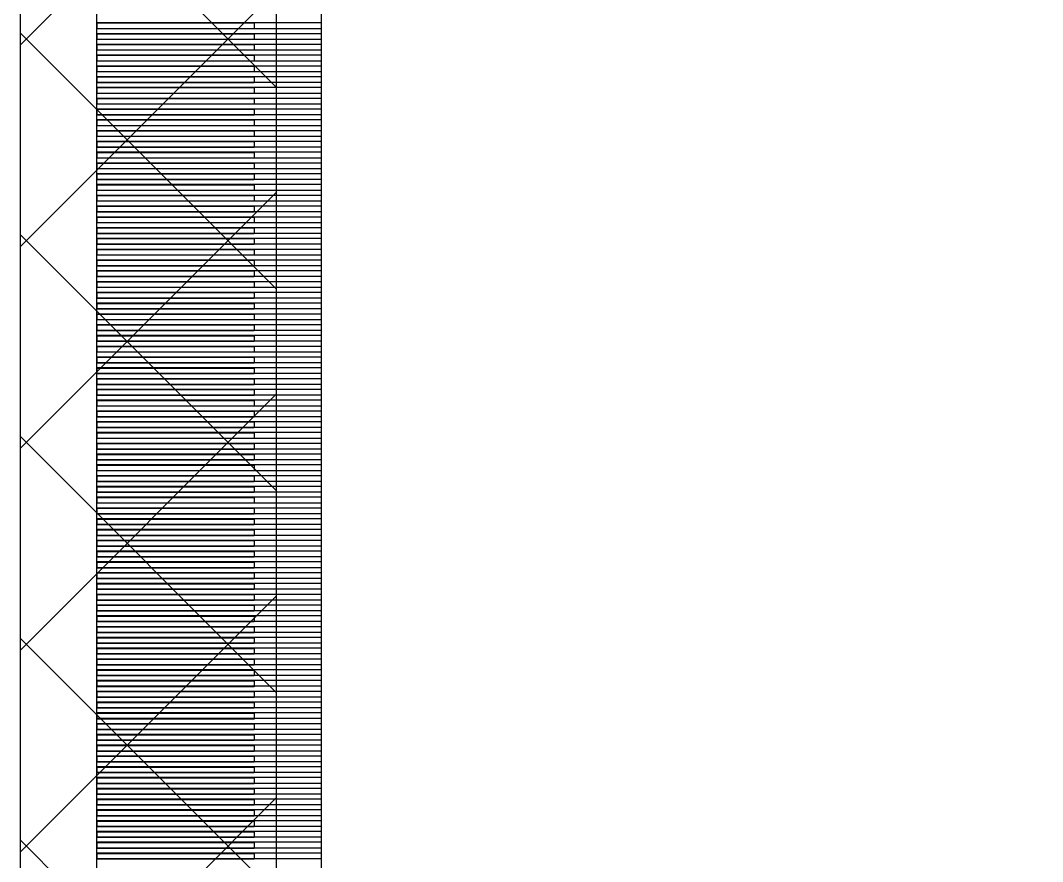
# Model space of a CAD drawing. Extents: x 13661 to 14061, y -1399 to -1089.
# Drawn here: x 13777.126 to 13779.401, y -1232.393 to -1230.522 of the extents above; entities that cross this region are included whole.
import ezdxf

# ---------------------------------------------------------------- set-up
doc = ezdxf.new("R2010")
doc.units = 0
doc.header["$LTSCALE"] = 16.335
doc.header["$MEASUREMENT"] = 0
doc.linetypes.add('HIDDEN', pattern=[0.2, 0.1, -0.1])
doc.layers.get('0').update_dxf_attribs({"linetype": 'CONTINUOUS'})
doc.layers.add('ENCAP', color=7, linetype='CONTINUOUS')
doc.layers.add('label', color=1, linetype='CONTINUOUS')

msp = doc.modelspace()

# ---------------------------------------------------------------- hatches: boundary and pattern name
at = {"linetype": 'HIDDEN'}
h = msp.add_hatch(dxfattribs=at)
h.set_pattern_fill('ANSI37', scale=0.1, angle=90)
h.set_pattern_definition([(135, (9123.3459, -3496.506), (-0.224506403, -0.224506403), []), (225, (9123.3459, -3496.506), (0.224506403, -0.224506403), [])])
h.paths.add_polyline_path([(13777.12626, -1248.76883), (13777.12626, -1223.13528), (13777.69626, -1223.13528), (13777.69626, -1248.76883)])

# ---------------------------------------------------------------- linework, layer by layer
for p, q in [((13777.69626, -1248.76883), (13777.69626, -1210.09043)), ((13777.79626, -1234.16871), (13777.79626, -1224.69055))]:
    msp.add_line(p, q)
at = {"color": 2}
for p, q in [((13777.29626, -1230.54013), (13777.29626, -1230.52713)), ((13777.29626, -1230.52713), (13777.64626, -1230.52713)), ((13777.29626, -1230.54013), (13777.29626, -1230.52713)), ((13777.29626, -1230.52713), (13777.64626, -1230.52713)), ((13777.64626, -1230.52713), (13777.64626, -1230.54013)), ((13777.64626, -1230.52713), (13777.64626, -1230.54013)), ((13777.64626, -1230.54013), (13777.29626, -1230.54013)), ((13777.64626, -1230.54013), (13777.29626, -1230.54013)), ((13777.29626, -1230.56413), (13777.29626, -1230.55113)), ((13777.29626, -1230.55113), (13777.64626, -1230.55113)), ((13777.29626, -1230.56413), (13777.29626, -1230.55113)), ((13777.29626, -1230.55113), (13777.64626, -1230.55113)), ((13777.64626, -1230.55113), (13777.64626, -1230.56413)), ((13777.64626, -1230.55113), (13777.64626, -1230.56413)), ((13777.64626, -1230.56413), (13777.29626, -1230.56413)), ((13777.64626, -1230.56413), (13777.29626, -1230.56413)), ((13777.29626, -1230.58813), (13777.29626, -1230.57513)), ((13777.29626, -1230.57513), (13777.64626, -1230.57513)), ((13777.29626, -1230.58813), (13777.29626, -1230.57513)), ((13777.29626, -1230.57513), (13777.64626, -1230.57513)), ((13777.64626, -1230.57513), (13777.64626, -1230.58813)), ((13777.64626, -1230.57513), (13777.64626, -1230.58813)), ((13777.64626, -1230.58813), (13777.29626, -1230.58813)), ((13777.64626, -1230.58813), (13777.29626, -1230.58813)), ((13777.29626, -1230.61213), (13777.29626, -1230.59913)), ((13777.29626, -1230.59913), (13777.64626, -1230.59913)), ((13777.29626, -1230.61213), (13777.29626, -1230.59913)), ((13777.29626, -1230.59913), (13777.64626, -1230.59913)), ((13777.64626, -1230.59913), (13777.64626, -1230.61213)), ((13777.64626, -1230.59913), (13777.64626, -1230.61213)), ((13777.64626, -1230.61213), (13777.29626, -1230.61213)), ((13777.64626, -1230.61213), (13777.29626, -1230.61213)), ((13777.29626, -1230.63613), (13777.29626, -1230.62313)), ((13777.29626, -1230.62313), (13777.64626, -1230.62313)), ((13777.29626, -1230.63613), (13777.29626, -1230.62313)), ((13777.29626, -1230.62313), (13777.64626, -1230.62313)), ((13777.64626, -1230.63613), (13777.29626, -1230.63613)), ((13777.64626, -1230.63613), (13777.29626, -1230.63613)), ((13777.64626, -1230.62313), (13777.64626, -1230.63613)), ((13777.64626, -1230.62313), (13777.64626, -1230.63613)), ((13777.29626, -1230.66013), (13777.29626, -1230.64713)), ((13777.29626, -1230.64713), (13777.64626, -1230.64713)), ((13777.29626, -1230.66013), (13777.29626, -1230.64713)), ((13777.29626, -1230.64713), (13777.64626, -1230.64713)), ((13777.64626, -1230.66013), (13777.29626, -1230.66013)), ((13777.64626, -1230.66013), (13777.29626, -1230.66013)), ((13777.64626, -1230.64713), (13777.64626, -1230.66013)), ((13777.64626, -1230.64713), (13777.64626, -1230.66013)), ((13777.29626, -1230.68413), (13777.29626, -1230.67113)), ((13777.29626, -1230.67113), (13777.64626, -1230.67113)), ((13777.29626, -1230.68413), (13777.29626, -1230.67113)), ((13777.29626, -1230.67113), (13777.64626, -1230.67113)), ((13777.64626, -1230.68413), (13777.29626, -1230.68413)), ((13777.64626, -1230.68413), (13777.29626, -1230.68413)), ((13777.64626, -1230.67113), (13777.64626, -1230.68413)), ((13777.64626, -1230.67113), (13777.64626, -1230.68413)), ((13777.29626, -1230.70813), (13777.29626, -1230.69513)), ((13777.29626, -1230.69513), (13777.64626, -1230.69513)), ((13777.29626, -1230.70813), (13777.29626, -1230.69513)), ((13777.29626, -1230.69513), (13777.64626, -1230.69513)), ((13777.64626, -1230.70813), (13777.29626, -1230.70813)), ((13777.64626, -1230.70813), (13777.29626, -1230.70813)), ((13777.64626, -1230.69513), (13777.64626, -1230.70813)), ((13777.64626, -1230.69513), (13777.64626, -1230.70813)), ((13777.29626, -1230.73213), (13777.29626, -1230.71913)), ((13777.29626, -1230.71913), (13777.64626, -1230.71913)), ((13777.29626, -1230.73213), (13777.29626, -1230.71913)), ((13777.29626, -1230.71913), (13777.64626, -1230.71913)), ((13777.64626, -1230.73213), (13777.29626, -1230.73213)), ((13777.64626, -1230.73213), (13777.29626, -1230.73213)), ((13777.64626, -1230.71913), (13777.64626, -1230.73213)), ((13777.64626, -1230.71913), (13777.64626, -1230.73213)), ((13777.29626, -1230.75613), (13777.29626, -1230.74313)), ((13777.29626, -1230.74313), (13777.64626, -1230.74313)), ((13777.29626, -1230.75613), (13777.29626, -1230.74313)), ((13777.29626, -1230.74313), (13777.64626, -1230.74313)), ((13777.64626, -1230.75613), (13777.29626, -1230.75613)), ((13777.64626, -1230.75613), (13777.29626, -1230.75613)), ((13777.64626, -1230.74313), (13777.64626, -1230.75613)), ((13777.64626, -1230.74313), (13777.64626, -1230.75613)), ((13777.29626, -1230.78013), (13777.29626, -1230.76713)), ((13777.29626, -1230.76713), (13777.64626, -1230.76713)), ((13777.29626, -1230.78013), (13777.29626, -1230.76713)), ((13777.29626, -1230.76713), (13777.64626, -1230.76713)), ((13777.64626, -1230.78013), (13777.29626, -1230.78013)), ((13777.64626, -1230.78013), (13777.29626, -1230.78013)), ((13777.64626, -1230.76713), (13777.64626, -1230.78013)), ((13777.64626, -1230.76713), (13777.64626, -1230.78013)), ((13777.29626, -1230.80413), (13777.29626, -1230.79113)), ((13777.29626, -1230.79113), (13777.64626, -1230.79113)), ((13777.29626, -1230.80413), (13777.29626, -1230.79113)), ((13777.29626, -1230.79113), (13777.64626, -1230.79113)), ((13777.64626, -1230.79113), (13777.64626, -1230.80413)), ((13777.64626, -1230.79113), (13777.64626, -1230.80413)), ((13777.64626, -1230.80413), (13777.29626, -1230.80413)), ((13777.64626, -1230.80413), (13777.29626, -1230.80413)), ((13777.29626, -1230.82813), (13777.29626, -1230.81513)), ((13777.29626, -1230.81513), (13777.64626, -1230.81513)), ((13777.29626, -1230.82813), (13777.29626, -1230.81513)), ((13777.29626, -1230.81513), (13777.64626, -1230.81513)), ((13777.64626, -1230.81513), (13777.64626, -1230.82813)), ((13777.64626, -1230.81513), (13777.64626, -1230.82813)), ((13777.64626, -1230.82813), (13777.29626, -1230.82813)), ((13777.64626, -1230.82813), (13777.29626, -1230.82813)), ((13777.29626, -1230.85213), (13777.29626, -1230.83913)), ((13777.29626, -1230.83913), (13777.64626, -1230.83913)), ((13777.29626, -1230.85213), (13777.29626, -1230.83913)), ((13777.29626, -1230.83913), (13777.64626, -1230.83913)), ((13777.64626, -1230.83913), (13777.64626, -1230.85213)), ((13777.64626, -1230.83913), (13777.64626, -1230.85213)), ((13777.64626, -1230.85213), (13777.29626, -1230.85213)), ((13777.64626, -1230.85213), (13777.29626, -1230.85213)), ((13777.29626, -1230.87613), (13777.29626, -1230.86313)), ((13777.29626, -1230.86313), (13777.64626, -1230.86313)), ((13777.29626, -1230.87613), (13777.29626, -1230.86313)), ((13777.29626, -1230.86313), (13777.64626, -1230.86313)), ((13777.64626, -1230.86313), (13777.64626, -1230.87613)), ((13777.64626, -1230.86313), (13777.64626, -1230.87613)), ((13777.64626, -1230.87613), (13777.29626, -1230.87613)), ((13777.64626, -1230.87613), (13777.29626, -1230.87613)), ((13777.29626, -1230.90013), (13777.29626, -1230.88713)), ((13777.29626, -1230.88713), (13777.64626, -1230.88713)), ((13777.29626, -1230.90013), (13777.29626, -1230.88713)), ((13777.29626, -1230.88713), (13777.64626, -1230.88713)), ((13777.64626, -1230.88713), (13777.64626, -1230.90013)), ((13777.64626, -1230.88713), (13777.64626, -1230.90013)), ((13777.64626, -1230.90013), (13777.29626, -1230.90013)), ((13777.64626, -1230.90013), (13777.29626, -1230.90013)), ((13777.29626, -1230.92413), (13777.29626, -1230.91113)), ((13777.29626, -1230.91113), (13777.64626, -1230.91113)), ((13777.29626, -1230.92413), (13777.29626, -1230.91113)), ((13777.29626, -1230.91113), (13777.64626, -1230.91113)), ((13777.64626, -1230.91113), (13777.64626, -1230.92413)), ((13777.64626, -1230.91113), (13777.64626, -1230.92413)), ((13777.64626, -1230.92413), (13777.29626, -1230.92413)), ((13777.64626, -1230.92413), (13777.29626, -1230.92413)), ((13777.29626, -1230.94813), (13777.29626, -1230.93513)), ((13777.29626, -1230.93513), (13777.64626, -1230.93513)), ((13777.29626, -1230.94813), (13777.29626, -1230.93513)), ((13777.29626, -1230.93513), (13777.64626, -1230.93513)), ((13777.64626, -1230.93513), (13777.64626, -1230.94813)), ((13777.64626, -1230.93513), (13777.64626, -1230.94813)), ((13777.64626, -1230.94813), (13777.29626, -1230.94813)), ((13777.64626, -1230.94813), (13777.29626, -1230.94813)), ((13777.29626, -1230.97213), (13777.29626, -1230.95913)), ((13777.29626, -1230.95913), (13777.64626, -1230.95913)), ((13777.29626, -1230.97213), (13777.29626, -1230.95913)), ((13777.29626, -1230.95913), (13777.64626, -1230.95913)), ((13777.64626, -1230.95913), (13777.64626, -1230.97213)), ((13777.64626, -1230.95913), (13777.64626, -1230.97213)), ((13777.64626, -1230.97213), (13777.29626, -1230.97213)), ((13777.64626, -1230.97213), (13777.29626, -1230.97213)), ((13777.29626, -1230.99613), (13777.29626, -1230.98313)), ((13777.29626, -1230.98313), (13777.64626, -1230.98313)), ((13777.29626, -1230.99613), (13777.29626, -1230.98313)), ((13777.29626, -1230.98313), (13777.64626, -1230.98313)), ((13777.64626, -1230.98313), (13777.64626, -1230.99613)), ((13777.64626, -1230.98313), (13777.64626, -1230.99613)), ((13777.64626, -1230.99613), (13777.29626, -1230.99613)), ((13777.64626, -1230.99613), (13777.29626, -1230.99613)), ((13777.29626, -1231.02013), (13777.29626, -1231.00713)), ((13777.29626, -1231.00713), (13777.64626, -1231.00713)), ((13777.29626, -1231.02013), (13777.29626, -1231.00713)), ((13777.29626, -1231.00713), (13777.64626, -1231.00713)), ((13777.64626, -1231.00713), (13777.64626, -1231.02013)), ((13777.64626, -1231.00713), (13777.64626, -1231.02013)), ((13777.64626, -1231.02013), (13777.29626, -1231.02013)), ((13777.64626, -1231.02013), (13777.29626, -1231.02013)), ((13777.29626, -1231.04413), (13777.29626, -1231.03113)), ((13777.29626, -1231.03113), (13777.64626, -1231.03113)), ((13777.29626, -1231.04413), (13777.29626, -1231.03113)), ((13777.29626, -1231.03113), (13777.64626, -1231.03113)), ((13777.64626, -1231.03113), (13777.64626, -1231.04413)), ((13777.64626, -1231.03113), (13777.64626, -1231.04413)), ((13777.64626, -1231.04413), (13777.29626, -1231.04413)), ((13777.64626, -1231.04413), (13777.29626, -1231.04413)), ((13777.29626, -1231.06813), (13777.29626, -1231.05513)), ((13777.29626, -1231.05513), (13777.64626, -1231.05513)), ((13777.29626, -1231.06813), (13777.29626, -1231.05513)), ((13777.29626, -1231.05513), (13777.64626, -1231.05513)), ((13777.64626, -1231.06813), (13777.29626, -1231.06813)), ((13777.64626, -1231.06813), (13777.29626, -1231.06813)), ((13777.64626, -1231.05513), (13777.64626, -1231.06813)), ((13777.64626, -1231.05513), (13777.64626, -1231.06813)), ((13777.29626, -1231.09213), (13777.29626, -1231.07913)), ((13777.29626, -1231.07913), (13777.64626, -1231.07913)), ((13777.29626, -1231.09213), (13777.29626, -1231.07913)), ((13777.29626, -1231.07913), (13777.64626, -1231.07913)), ((13777.64626, -1231.09213), (13777.29626, -1231.09213)), ((13777.64626, -1231.09213), (13777.29626, -1231.09213)), ((13777.64626, -1231.07913), (13777.64626, -1231.09213)), ((13777.64626, -1231.07913), (13777.64626, -1231.09213)), ((13777.29626, -1231.11613), (13777.29626, -1231.10313)), ((13777.29626, -1231.10313), (13777.64626, -1231.10313)), ((13777.29626, -1231.11613), (13777.29626, -1231.10313)), ((13777.29626, -1231.10313), (13777.64626, -1231.10313)), ((13777.64626, -1231.11613), (13777.29626, -1231.11613)), ((13777.64626, -1231.11613), (13777.29626, -1231.11613)), ((13777.64626, -1231.10313), (13777.64626, -1231.11613)), ((13777.64626, -1231.10313), (13777.64626, -1231.11613)), ((13777.29626, -1231.14013), (13777.29626, -1231.12713)), ((13777.29626, -1231.12713), (13777.64626, -1231.12713)), ((13777.29626, -1231.14013), (13777.29626, -1231.12713)), ((13777.29626, -1231.12713), (13777.64626, -1231.12713)), ((13777.64626, -1231.14013), (13777.29626, -1231.14013)), ((13777.64626, -1231.14013), (13777.29626, -1231.14013)), ((13777.64626, -1231.12713), (13777.64626, -1231.14013)), ((13777.64626, -1231.12713), (13777.64626, -1231.14013)), ((13777.29626, -1231.16413), (13777.29626, -1231.15113)), ((13777.29626, -1231.15113), (13777.64626, -1231.15113)), ((13777.29626, -1231.16413), (13777.29626, -1231.15113)), ((13777.29626, -1231.15113), (13777.64626, -1231.15113)), ((13777.64626, -1231.16413), (13777.29626, -1231.16413)), ((13777.64626, -1231.16413), (13777.29626, -1231.16413)), ((13777.64626, -1231.15113), (13777.64626, -1231.16413)), ((13777.64626, -1231.15113), (13777.64626, -1231.16413)), ((13777.29626, -1231.18813), (13777.29626, -1231.17513)), ((13777.29626, -1231.17513), (13777.64626, -1231.17513)), ((13777.29626, -1231.18813), (13777.29626, -1231.17513)), ((13777.29626, -1231.17513), (13777.64626, -1231.17513)), ((13777.64626, -1231.18813), (13777.29626, -1231.18813)), ((13777.64626, -1231.18813), (13777.29626, -1231.18813)), ((13777.64626, -1231.17513), (13777.64626, -1231.18813)), ((13777.64626, -1231.17513), (13777.64626, -1231.18813)), ((13777.29626, -1231.21213), (13777.29626, -1231.19913)), ((13777.29626, -1231.19913), (13777.64626, -1231.19913)), ((13777.29626, -1231.21213), (13777.29626, -1231.19913)), ((13777.29626, -1231.19913), (13777.64626, -1231.19913)), ((13777.64626, -1231.21213), (13777.29626, -1231.21213)), ((13777.64626, -1231.21213), (13777.29626, -1231.21213)), ((13777.64626, -1231.19913), (13777.64626, -1231.21213)), ((13777.64626, -1231.19913), (13777.64626, -1231.21213)), ((13777.29626, -1231.23613), (13777.29626, -1231.22313)), ((13777.29626, -1231.22313), (13777.64626, -1231.22313)), ((13777.29626, -1231.23613), (13777.29626, -1231.22313)), ((13777.29626, -1231.22313), (13777.64626, -1231.22313)), ((13777.64626, -1231.23613), (13777.29626, -1231.23613)), ((13777.64626, -1231.23613), (13777.29626, -1231.23613)), ((13777.64626, -1231.22313), (13777.64626, -1231.23613)), ((13777.64626, -1231.22313), (13777.64626, -1231.23613)), ((13777.29626, -1231.26013), (13777.29626, -1231.24713)), ((13777.29626, -1231.24713), (13777.64626, -1231.24713)), ((13777.29626, -1231.26013), (13777.29626, -1231.24713)), ((13777.29626, -1231.24713), (13777.64626, -1231.24713)), ((13777.64626, -1231.24713), (13777.64626, -1231.26013)), ((13777.64626, -1231.24713), (13777.64626, -1231.26013)), ((13777.64626, -1231.26013), (13777.29626, -1231.26013)), ((13777.64626, -1231.26013), (13777.29626, -1231.26013)), ((13777.29626, -1231.28413), (13777.29626, -1231.27113)), ((13777.29626, -1231.27113), (13777.64626, -1231.27113)), ((13777.29626, -1231.28413), (13777.29626, -1231.27113)), ((13777.29626, -1231.27113), (13777.64626, -1231.27113)), ((13777.64626, -1231.27113), (13777.64626, -1231.28413)), ((13777.64626, -1231.27113), (13777.64626, -1231.28413)), ((13777.64626, -1231.28413), (13777.29626, -1231.28413)), ((13777.64626, -1231.28413), (13777.29626, -1231.28413)), ((13777.29626, -1231.30813), (13777.29626, -1231.29513)), ((13777.29626, -1231.29513), (13777.64626, -1231.29513)), ((13777.29626, -1231.30813), (13777.29626, -1231.29513)), ((13777.29626, -1231.29513), (13777.64626, -1231.29513)), ((13777.64626, -1231.29513), (13777.64626, -1231.30813)), ((13777.64626, -1231.29513), (13777.64626, -1231.30813)), ((13777.64626, -1231.30813), (13777.29626, -1231.30813)), ((13777.64626, -1231.30813), (13777.29626, -1231.30813)), ((13777.29626, -1231.33213), (13777.29626, -1231.31913)), ((13777.29626, -1231.31913), (13777.64626, -1231.31913)), ((13777.29626, -1231.33213), (13777.29626, -1231.31913)), ((13777.29626, -1231.31913), (13777.64626, -1231.31913)), ((13777.64626, -1231.31913), (13777.64626, -1231.33213)), ((13777.64626, -1231.31913), (13777.64626, -1231.33213)), ((13777.64626, -1231.33213), (13777.29626, -1231.33213)), ((13777.64626, -1231.33213), (13777.29626, -1231.33213)), ((13777.29626, -1231.35613), (13777.29626, -1231.34313)), ((13777.29626, -1231.34313), (13777.64626, -1231.34313)), ((13777.29626, -1231.35613), (13777.29626, -1231.34313)), ((13777.29626, -1231.34313), (13777.64626, -1231.34313)), ((13777.64626, -1231.34313), (13777.64626, -1231.35613)), ((13777.64626, -1231.34313), (13777.64626, -1231.35613)), ((13777.64626, -1231.35613), (13777.29626, -1231.35613)), ((13777.64626, -1231.35613), (13777.29626, -1231.35613)), ((13777.29626, -1231.38013), (13777.29626, -1231.36713)), ((13777.29626, -1231.36713), (13777.64626, -1231.36713)), ((13777.29626, -1231.38013), (13777.29626, -1231.36713)), ((13777.29626, -1231.36713), (13777.64626, -1231.36713)), ((13777.64626, -1231.36713), (13777.64626, -1231.38013)), ((13777.64626, -1231.36713), (13777.64626, -1231.38013)), ((13777.64626, -1231.38013), (13777.29626, -1231.38013)), ((13777.64626, -1231.38013), (13777.29626, -1231.38013)), ((13777.29626, -1231.40413), (13777.29626, -1231.39113)), ((13777.29626, -1231.39113), (13777.64626, -1231.39113)), ((13777.29626, -1231.40413), (13777.29626, -1231.39113)), ((13777.29626, -1231.39113), (13777.64626, -1231.39113)), ((13777.64626, -1231.39113), (13777.64626, -1231.40413)), ((13777.64626, -1231.39113), (13777.64626, -1231.40413)), ((13777.64626, -1231.40413), (13777.29626, -1231.40413)), ((13777.64626, -1231.40413), (13777.29626, -1231.40413)), ((13777.29626, -1231.42813), (13777.29626, -1231.41513)), ((13777.29626, -1231.41513), (13777.64626, -1231.41513)), ((13777.29626, -1231.42813), (13777.29626, -1231.41513)), ((13777.29626, -1231.41513), (13777.64626, -1231.41513)), ((13777.64626, -1231.41513), (13777.64626, -1231.42813)), ((13777.64626, -1231.41513), (13777.64626, -1231.42813)), ((13777.64626, -1231.42813), (13777.29626, -1231.42813)), ((13777.64626, -1231.42813), (13777.29626, -1231.42813)), ((13777.29626, -1231.45213), (13777.29626, -1231.43913)), ((13777.29626, -1231.43913), (13777.64626, -1231.43913)), ((13777.29626, -1231.45213), (13777.29626, -1231.43913)), ((13777.29626, -1231.43913), (13777.64626, -1231.43913)), ((13777.64626, -1231.43913), (13777.64626, -1231.45213)), ((13777.64626, -1231.43913), (13777.64626, -1231.45213)), ((13777.64626, -1231.45213), (13777.29626, -1231.45213)), ((13777.64626, -1231.45213), (13777.29626, -1231.45213)), ((13777.29626, -1231.47613), (13777.29626, -1231.46313)), ((13777.29626, -1231.46313), (13777.64626, -1231.46313)), ((13777.29626, -1231.47613), (13777.29626, -1231.46313)), ((13777.29626, -1231.46313), (13777.64626, -1231.46313)), ((13777.64626, -1231.46313), (13777.64626, -1231.47613)), ((13777.64626, -1231.46313), (13777.64626, -1231.47613)), ((13777.64626, -1231.47613), (13777.29626, -1231.47613)), ((13777.64626, -1231.47613), (13777.29626, -1231.47613)), ((13777.29626, -1231.50013), (13777.29626, -1231.48713)), ((13777.29626, -1231.48713), (13777.64626, -1231.48713)), ((13777.29626, -1231.50013), (13777.29626, -1231.48713)), ((13777.29626, -1231.48713), (13777.64626, -1231.48713)), ((13777.64626, -1231.50013), (13777.29626, -1231.50013)), ((13777.64626, -1231.50013), (13777.29626, -1231.50013)), ((13777.64626, -1231.48713), (13777.64626, -1231.50013)), ((13777.64626, -1231.48713), (13777.64626, -1231.50013)), ((13777.29626, -1231.52413), (13777.29626, -1231.51113)), ((13777.29626, -1231.51113), (13777.64626, -1231.51113)), ((13777.29626, -1231.52413), (13777.29626, -1231.51113)), ((13777.29626, -1231.51113), (13777.64626, -1231.51113)), ((13777.64626, -1231.52413), (13777.29626, -1231.52413)), ((13777.64626, -1231.52413), (13777.29626, -1231.52413)), ((13777.64626, -1231.51113), (13777.64626, -1231.52413)), ((13777.64626, -1231.51113), (13777.64626, -1231.52413)), ((13777.29626, -1231.54813), (13777.29626, -1231.53513)), ((13777.29626, -1231.53513), (13777.64626, -1231.53513)), ((13777.29626, -1231.54813), (13777.29626, -1231.53513)), ((13777.29626, -1231.53513), (13777.64626, -1231.53513)), ((13777.64626, -1231.54813), (13777.29626, -1231.54813)), ((13777.64626, -1231.54813), (13777.29626, -1231.54813)), ((13777.64626, -1231.53513), (13777.64626, -1231.54813)), ((13777.64626, -1231.53513), (13777.64626, -1231.54813)), ((13777.29626, -1231.57213), (13777.29626, -1231.55913)), ((13777.29626, -1231.55913), (13777.64626, -1231.55913)), ((13777.29626, -1231.57213), (13777.29626, -1231.55913)), ((13777.29626, -1231.55913), (13777.64626, -1231.55913)), ((13777.64626, -1231.57213), (13777.29626, -1231.57213)), ((13777.64626, -1231.57213), (13777.29626, -1231.57213)), ((13777.64626, -1231.55913), (13777.64626, -1231.57213)), ((13777.64626, -1231.55913), (13777.64626, -1231.57213)), ((13777.29626, -1231.59613), (13777.29626, -1231.58313)), ((13777.29626, -1231.58313), (13777.64626, -1231.58313)), ((13777.29626, -1231.59613), (13777.29626, -1231.58313)), ((13777.29626, -1231.58313), (13777.64626, -1231.58313)), ((13777.64626, -1231.59613), (13777.29626, -1231.59613)), ((13777.64626, -1231.59613), (13777.29626, -1231.59613)), ((13777.64626, -1231.58313), (13777.64626, -1231.59613)), ((13777.64626, -1231.58313), (13777.64626, -1231.59613)), ((13777.29626, -1231.62013), (13777.29626, -1231.60713)), ((13777.29626, -1231.60713), (13777.64626, -1231.60713)), ((13777.29626, -1231.62013), (13777.29626, -1231.60713)), ((13777.29626, -1231.60713), (13777.64626, -1231.60713)), ((13777.64626, -1231.62013), (13777.29626, -1231.62013)), ((13777.64626, -1231.62013), (13777.29626, -1231.62013)), ((13777.64626, -1231.60713), (13777.64626, -1231.62013)), ((13777.64626, -1231.60713), (13777.64626, -1231.62013)), ((13777.29626, -1231.64413), (13777.29626, -1231.63113)), ((13777.29626, -1231.63113), (13777.64626, -1231.63113)), ((13777.29626, -1231.64413), (13777.29626, -1231.63113)), ((13777.29626, -1231.63113), (13777.64626, -1231.63113)), ((13777.64626, -1231.64413), (13777.29626, -1231.64413)), ((13777.64626, -1231.64413), (13777.29626, -1231.64413)), ((13777.64626, -1231.63113), (13777.64626, -1231.64413)), ((13777.64626, -1231.63113), (13777.64626, -1231.64413)), ((13777.29626, -1231.66813), (13777.29626, -1231.65513)), ((13777.29626, -1231.65513), (13777.64626, -1231.65513)), ((13777.29626, -1231.66813), (13777.29626, -1231.65513)), ((13777.29626, -1231.65513), (13777.64626, -1231.65513)), ((13777.64626, -1231.66813), (13777.29626, -1231.66813)), ((13777.64626, -1231.66813), (13777.29626, -1231.66813)), ((13777.64626, -1231.65513), (13777.64626, -1231.66813)), ((13777.64626, -1231.65513), (13777.64626, -1231.66813)), ((13777.29626, -1231.69213), (13777.29626, -1231.67913)), ((13777.29626, -1231.67913), (13777.64626, -1231.67913)), ((13777.29626, -1231.69213), (13777.29626, -1231.67913)), ((13777.29626, -1231.67913), (13777.64626, -1231.67913)), ((13777.64626, -1231.67913), (13777.64626, -1231.69213)), ((13777.64626, -1231.67913), (13777.64626, -1231.69213)), ((13777.64626, -1231.69213), (13777.29626, -1231.69213)), ((13777.64626, -1231.69213), (13777.29626, -1231.69213)), ((13777.29626, -1231.71613), (13777.29626, -1231.70313)), ((13777.29626, -1231.70313), (13777.64626, -1231.70313)), ((13777.29626, -1231.71613), (13777.29626, -1231.70313)), ((13777.29626, -1231.70313), (13777.64626, -1231.70313)), ((13777.64626, -1231.70313), (13777.64626, -1231.71613)), ((13777.64626, -1231.70313), (13777.64626, -1231.71613)), ((13777.64626, -1231.71613), (13777.29626, -1231.71613)), ((13777.64626, -1231.71613), (13777.29626, -1231.71613)), ((13777.29626, -1231.74013), (13777.29626, -1231.72713)), ((13777.29626, -1231.72713), (13777.64626, -1231.72713)), ((13777.29626, -1231.74013), (13777.29626, -1231.72713)), ((13777.29626, -1231.72713), (13777.64626, -1231.72713)), ((13777.64626, -1231.72713), (13777.64626, -1231.74013)), ((13777.64626, -1231.72713), (13777.64626, -1231.74013)), ((13777.64626, -1231.74013), (13777.29626, -1231.74013)), ((13777.64626, -1231.74013), (13777.29626, -1231.74013)), ((13777.29626, -1231.76413), (13777.29626, -1231.75113)), ((13777.29626, -1231.75113), (13777.64626, -1231.75113)), ((13777.29626, -1231.76413), (13777.29626, -1231.75113)), ((13777.29626, -1231.75113), (13777.64626, -1231.75113)), ((13777.64626, -1231.75113), (13777.64626, -1231.76413)), ((13777.64626, -1231.75113), (13777.64626, -1231.76413)), ((13777.64626, -1231.76413), (13777.29626, -1231.76413)), ((13777.64626, -1231.76413), (13777.29626, -1231.76413)), ((13777.29626, -1231.78813), (13777.29626, -1231.77513)), ((13777.29626, -1231.77513), (13777.64626, -1231.77513)), ((13777.29626, -1231.78813), (13777.29626, -1231.77513)), ((13777.29626, -1231.77513), (13777.64626, -1231.77513)), ((13777.64626, -1231.77513), (13777.64626, -1231.78813)), ((13777.64626, -1231.77513), (13777.64626, -1231.78813)), ((13777.64626, -1231.78813), (13777.29626, -1231.78813)), ((13777.64626, -1231.78813), (13777.29626, -1231.78813)), ((13777.29626, -1231.81213), (13777.29626, -1231.79913)), ((13777.29626, -1231.79913), (13777.64626, -1231.79913)), ((13777.29626, -1231.81213), (13777.29626, -1231.79913)), ((13777.29626, -1231.79913), (13777.64626, -1231.79913)), ((13777.64626, -1231.79913), (13777.64626, -1231.81213)), ((13777.64626, -1231.79913), (13777.64626, -1231.81213)), ((13777.64626, -1231.81213), (13777.29626, -1231.81213)), ((13777.64626, -1231.81213), (13777.29626, -1231.81213)), ((13777.29626, -1231.83613), (13777.29626, -1231.82313)), ((13777.29626, -1231.82313), (13777.64626, -1231.82313)), ((13777.29626, -1231.83613), (13777.29626, -1231.82313)), ((13777.29626, -1231.82313), (13777.64626, -1231.82313)), ((13777.64626, -1231.82313), (13777.64626, -1231.83613)), ((13777.64626, -1231.82313), (13777.64626, -1231.83613)), ((13777.64626, -1231.83613), (13777.29626, -1231.83613)), ((13777.64626, -1231.83613), (13777.29626, -1231.83613)), ((13777.29626, -1231.86013), (13777.29626, -1231.84713)), ((13777.29626, -1231.84713), (13777.64626, -1231.84713)), ((13777.29626, -1231.86013), (13777.29626, -1231.84713)), ((13777.29626, -1231.84713), (13777.64626, -1231.84713)), ((13777.64626, -1231.84713), (13777.64626, -1231.86013)), ((13777.64626, -1231.84713), (13777.64626, -1231.86013)), ((13777.64626, -1231.86013), (13777.29626, -1231.86013)), ((13777.64626, -1231.86013), (13777.29626, -1231.86013)), ((13777.29626, -1231.88413), (13777.29626, -1231.87113)), ((13777.29626, -1231.87113), (13777.64626, -1231.87113)), ((13777.29626, -1231.88413), (13777.29626, -1231.87113)), ((13777.29626, -1231.87113), (13777.64626, -1231.87113)), ((13777.64626, -1231.87113), (13777.64626, -1231.88413)), ((13777.64626, -1231.87113), (13777.64626, -1231.88413)), ((13777.64626, -1231.88413), (13777.29626, -1231.88413)), ((13777.64626, -1231.88413), (13777.29626, -1231.88413)), ((13777.29626, -1231.90813), (13777.29626, -1231.89513)), ((13777.29626, -1231.89513), (13777.64626, -1231.89513)), ((13777.29626, -1231.90813), (13777.29626, -1231.89513)), ((13777.29626, -1231.89513), (13777.64626, -1231.89513)), ((13777.64626, -1231.89513), (13777.64626, -1231.90813)), ((13777.64626, -1231.89513), (13777.64626, -1231.90813)), ((13777.64626, -1231.90813), (13777.29626, -1231.90813)), ((13777.64626, -1231.90813), (13777.29626, -1231.90813)), ((13777.29626, -1231.93213), (13777.29626, -1231.91913)), ((13777.29626, -1231.91913), (13777.64626, -1231.91913)), ((13777.29626, -1231.93213), (13777.29626, -1231.91913)), ((13777.29626, -1231.91913), (13777.64626, -1231.91913)), ((13777.64626, -1231.93213), (13777.29626, -1231.93213)), ((13777.64626, -1231.93213), (13777.29626, -1231.93213)), ((13777.64626, -1231.91913), (13777.64626, -1231.93213)), ((13777.64626, -1231.91913), (13777.64626, -1231.93213)), ((13777.29626, -1231.95613), (13777.29626, -1231.94313)), ((13777.29626, -1231.94313), (13777.64626, -1231.94313)), ((13777.29626, -1231.95613), (13777.29626, -1231.94313)), ((13777.29626, -1231.94313), (13777.64626, -1231.94313)), ((13777.64626, -1231.95613), (13777.29626, -1231.95613)), ((13777.64626, -1231.95613), (13777.29626, -1231.95613)), ((13777.64626, -1231.94313), (13777.64626, -1231.95613)), ((13777.64626, -1231.94313), (13777.64626, -1231.95613)), ((13777.29626, -1231.98013), (13777.29626, -1231.96713)), ((13777.29626, -1231.96713), (13777.64626, -1231.96713)), ((13777.29626, -1231.98013), (13777.29626, -1231.96713)), ((13777.29626, -1231.96713), (13777.64626, -1231.96713)), ((13777.64626, -1231.98013), (13777.29626, -1231.98013)), ((13777.64626, -1231.98013), (13777.29626, -1231.98013)), ((13777.64626, -1231.96713), (13777.64626, -1231.98013)), ((13777.64626, -1231.96713), (13777.64626, -1231.98013)), ((13777.29626, -1232.00413), (13777.29626, -1231.99113)), ((13777.29626, -1231.99113), (13777.64626, -1231.99113)), ((13777.29626, -1232.00413), (13777.29626, -1231.99113)), ((13777.29626, -1231.99113), (13777.64626, -1231.99113)), ((13777.64626, -1232.00413), (13777.29626, -1232.00413)), ((13777.64626, -1232.00413), (13777.29626, -1232.00413)), ((13777.64626, -1231.99113), (13777.64626, -1232.00413)), ((13777.64626, -1231.99113), (13777.64626, -1232.00413)), ((13777.29626, -1232.02813), (13777.29626, -1232.01513)), ((13777.29626, -1232.01513), (13777.64626, -1232.01513)), ((13777.29626, -1232.02813), (13777.29626, -1232.01513)), ((13777.29626, -1232.01513), (13777.64626, -1232.01513)), ((13777.64626, -1232.02813), (13777.29626, -1232.02813)), ((13777.64626, -1232.02813), (13777.29626, -1232.02813)), ((13777.64626, -1232.01513), (13777.64626, -1232.02813)), ((13777.64626, -1232.01513), (13777.64626, -1232.02813)), ((13777.29626, -1232.05213), (13777.29626, -1232.03913)), ((13777.29626, -1232.03913), (13777.64626, -1232.03913)), ((13777.29626, -1232.05213), (13777.29626, -1232.03913)), ((13777.29626, -1232.03913), (13777.64626, -1232.03913)), ((13777.64626, -1232.05213), (13777.29626, -1232.05213)), ((13777.64626, -1232.05213), (13777.29626, -1232.05213)), ((13777.64626, -1232.03913), (13777.64626, -1232.05213)), ((13777.64626, -1232.03913), (13777.64626, -1232.05213)), ((13777.29626, -1232.07613), (13777.29626, -1232.06313)), ((13777.29626, -1232.06313), (13777.64626, -1232.06313)), ((13777.29626, -1232.07613), (13777.29626, -1232.06313)), ((13777.29626, -1232.06313), (13777.64626, -1232.06313)), ((13777.64626, -1232.07613), (13777.29626, -1232.07613)), ((13777.64626, -1232.07613), (13777.29626, -1232.07613)), ((13777.64626, -1232.06313), (13777.64626, -1232.07613)), ((13777.64626, -1232.06313), (13777.64626, -1232.07613)), ((13777.29626, -1232.10013), (13777.29626, -1232.08713)), ((13777.29626, -1232.08713), (13777.64626, -1232.08713)), ((13777.29626, -1232.10013), (13777.29626, -1232.08713)), ((13777.29626, -1232.08713), (13777.64626, -1232.08713)), ((13777.64626, -1232.10013), (13777.29626, -1232.10013)), ((13777.64626, -1232.10013), (13777.29626, -1232.10013)), ((13777.64626, -1232.08713), (13777.64626, -1232.10013)), ((13777.64626, -1232.08713), (13777.64626, -1232.10013)), ((13777.29626, -1232.12413), (13777.29626, -1232.11113)), ((13777.29626, -1232.11113), (13777.64626, -1232.11113)), ((13777.29626, -1232.12413), (13777.29626, -1232.11113)), ((13777.29626, -1232.11113), (13777.64626, -1232.11113)), ((13777.64626, -1232.11113), (13777.64626, -1232.12413)), ((13777.64626, -1232.11113), (13777.64626, -1232.12413)), ((13777.64626, -1232.12413), (13777.29626, -1232.12413)), ((13777.64626, -1232.12413), (13777.29626, -1232.12413)), ((13777.29626, -1232.14813), (13777.29626, -1232.13513)), ((13777.29626, -1232.13513), (13777.64626, -1232.13513)), ((13777.29626, -1232.14813), (13777.29626, -1232.13513)), ((13777.29626, -1232.13513), (13777.64626, -1232.13513)), ((13777.64626, -1232.13513), (13777.64626, -1232.14813)), ((13777.64626, -1232.13513), (13777.64626, -1232.14813)), ((13777.64626, -1232.14813), (13777.29626, -1232.14813)), ((13777.64626, -1232.14813), (13777.29626, -1232.14813)), ((13777.29626, -1232.17213), (13777.29626, -1232.15913)), ((13777.29626, -1232.15913), (13777.64626, -1232.15913)), ((13777.29626, -1232.17213), (13777.29626, -1232.15913)), ((13777.29626, -1232.15913), (13777.64626, -1232.15913)), ((13777.64626, -1232.15913), (13777.64626, -1232.17213)), ((13777.64626, -1232.15913), (13777.64626, -1232.17213)), ((13777.64626, -1232.17213), (13777.29626, -1232.17213)), ((13777.64626, -1232.17213), (13777.29626, -1232.17213)), ((13777.29626, -1232.19613), (13777.29626, -1232.18313)), ((13777.29626, -1232.18313), (13777.64626, -1232.18313)), ((13777.29626, -1232.19613), (13777.29626, -1232.18313)), ((13777.29626, -1232.18313), (13777.64626, -1232.18313)), ((13777.64626, -1232.18313), (13777.64626, -1232.19613)), ((13777.64626, -1232.18313), (13777.64626, -1232.19613)), ((13777.64626, -1232.19613), (13777.29626, -1232.19613)), ((13777.64626, -1232.19613), (13777.29626, -1232.19613)), ((13777.29626, -1232.22013), (13777.29626, -1232.20713)), ((13777.29626, -1232.20713), (13777.64626, -1232.20713)), ((13777.29626, -1232.22013), (13777.29626, -1232.20713)), ((13777.29626, -1232.20713), (13777.64626, -1232.20713)), ((13777.64626, -1232.20713), (13777.64626, -1232.22013)), ((13777.64626, -1232.20713), (13777.64626, -1232.22013)), ((13777.64626, -1232.22013), (13777.29626, -1232.22013)), ((13777.64626, -1232.22013), (13777.29626, -1232.22013)), ((13777.29626, -1232.24413), (13777.29626, -1232.23113)), ((13777.29626, -1232.23113), (13777.64626, -1232.23113)), ((13777.29626, -1232.24413), (13777.29626, -1232.23113)), ((13777.29626, -1232.23113), (13777.64626, -1232.23113)), ((13777.64626, -1232.23113), (13777.64626, -1232.24413)), ((13777.64626, -1232.23113), (13777.64626, -1232.24413)), ((13777.64626, -1232.24413), (13777.29626, -1232.24413)), ((13777.64626, -1232.24413), (13777.29626, -1232.24413)), ((13777.29626, -1232.26813), (13777.29626, -1232.25513)), ((13777.29626, -1232.25513), (13777.64626, -1232.25513)), ((13777.29626, -1232.26813), (13777.29626, -1232.25513)), ((13777.29626, -1232.25513), (13777.64626, -1232.25513)), ((13777.64626, -1232.25513), (13777.64626, -1232.26813)), ((13777.64626, -1232.25513), (13777.64626, -1232.26813)), ((13777.64626, -1232.26813), (13777.29626, -1232.26813)), ((13777.64626, -1232.26813), (13777.29626, -1232.26813)), ((13777.29626, -1232.29213), (13777.29626, -1232.27913)), ((13777.29626, -1232.27913), (13777.64626, -1232.27913)), ((13777.29626, -1232.29213), (13777.29626, -1232.27913)), ((13777.29626, -1232.27913), (13777.64626, -1232.27913)), ((13777.64626, -1232.27913), (13777.64626, -1232.29213)), ((13777.64626, -1232.27913), (13777.64626, -1232.29213)), ((13777.64626, -1232.29213), (13777.29626, -1232.29213)), ((13777.64626, -1232.29213), (13777.29626, -1232.29213)), ((13777.29626, -1232.31613), (13777.29626, -1232.30313)), ((13777.29626, -1232.30313), (13777.64626, -1232.30313)), ((13777.29626, -1232.31613), (13777.29626, -1232.30313)), ((13777.29626, -1232.30313), (13777.64626, -1232.30313)), ((13777.64626, -1232.30313), (13777.64626, -1232.31613)), ((13777.64626, -1232.30313), (13777.64626, -1232.31613)), ((13777.64626, -1232.31613), (13777.29626, -1232.31613)), ((13777.64626, -1232.31613), (13777.29626, -1232.31613)), ((13777.29626, -1232.34013), (13777.29626, -1232.32713)), ((13777.29626, -1232.32713), (13777.64626, -1232.32713)), ((13777.29626, -1232.34013), (13777.29626, -1232.32713)), ((13777.29626, -1232.32713), (13777.64626, -1232.32713)), ((13777.64626, -1232.32713), (13777.64626, -1232.34013)), ((13777.64626, -1232.32713), (13777.64626, -1232.34013)), ((13777.64626, -1232.34013), (13777.29626, -1232.34013)), ((13777.64626, -1232.34013), (13777.29626, -1232.34013)), ((13777.29626, -1232.36413), (13777.29626, -1232.35113)), ((13777.29626, -1232.35113), (13777.64626, -1232.35113)), ((13777.29626, -1232.36413), (13777.29626, -1232.35113)), ((13777.29626, -1232.35113), (13777.64626, -1232.35113)), ((13777.64626, -1232.36413), (13777.29626, -1232.36413)), ((13777.64626, -1232.36413), (13777.29626, -1232.36413)), ((13777.64626, -1232.35113), (13777.64626, -1232.36413)), ((13777.64626, -1232.35113), (13777.64626, -1232.36413)), ((13777.29626, -1232.38813), (13777.29626, -1232.37513)), ((13777.29626, -1232.37513), (13777.64626, -1232.37513)), ((13777.29626, -1232.38813), (13777.29626, -1232.37513)), ((13777.29626, -1232.37513), (13777.64626, -1232.37513)), ((13777.64626, -1232.38813), (13777.29626, -1232.38813)), ((13777.64626, -1232.38813), (13777.29626, -1232.38813)), ((13777.64626, -1232.37513), (13777.64626, -1232.38813)), ((13777.64626, -1232.37513), (13777.64626, -1232.38813))]:
    msp.add_line(p, q, dxfattribs=at)
for points in [[(13777.29626, -1230.53919), (13777.79626, -1230.53919), (13777.79626, -1230.52719), (13777.29626, -1230.52719)], [(13777.29626, -1230.56318), (13777.79626, -1230.56318), (13777.79626, -1230.55118), (13777.29626, -1230.55118)], [(13777.29626, -1230.58717), (13777.79626, -1230.58717), (13777.79626, -1230.57517), (13777.29626, -1230.57517)], [(13777.29626, -1230.61116), (13777.79626, -1230.61116), (13777.79626, -1230.59916), (13777.29626, -1230.59916)], [(13777.29626, -1230.63515), (13777.79626, -1230.63515), (13777.79626, -1230.62315), (13777.29626, -1230.62315)], [(13777.29626, -1230.65914), (13777.79626, -1230.65914), (13777.79626, -1230.64714), (13777.29626, -1230.64714)], [(13777.29626, -1230.68313), (13777.79626, -1230.68313), (13777.79626, -1230.67113), (13777.29626, -1230.67113)], [(13777.29626, -1230.70712), (13777.79626, -1230.70712), (13777.79626, -1230.69512), (13777.29626, -1230.69512)], [(13777.29626, -1230.73111), (13777.79626, -1230.73111), (13777.79626, -1230.71911), (13777.29626, -1230.71911)], [(13777.29626, -1230.7551), (13777.79626, -1230.7551), (13777.79626, -1230.7431), (13777.29626, -1230.7431)], [(13777.29626, -1230.77909), (13777.79626, -1230.77909), (13777.79626, -1230.76709), (13777.29626, -1230.76709)], [(13777.29626, -1230.80309), (13777.79626, -1230.80309), (13777.79626, -1230.79109), (13777.29626, -1230.79109)], [(13777.29626, -1230.82708), (13777.79626, -1230.82708), (13777.79626, -1230.81508), (13777.29626, -1230.81508)], [(13777.29626, -1230.85107), (13777.79626, -1230.85107), (13777.79626, -1230.83907), (13777.29626, -1230.83907)], [(13777.29626, -1230.87506), (13777.79626, -1230.87506), (13777.79626, -1230.86306), (13777.29626, -1230.86306)], [(13777.29626, -1230.89905), (13777.79626, -1230.89905), (13777.79626, -1230.88705), (13777.29626, -1230.88705)], [(13777.29626, -1230.92304), (13777.79626, -1230.92304), (13777.79626, -1230.91104), (13777.29626, -1230.91104)], [(13777.29626, -1230.94703), (13777.79626, -1230.94703), (13777.79626, -1230.93503), (13777.29626, -1230.93503)], [(13777.29626, -1230.97102), (13777.79626, -1230.97102), (13777.79626, -1230.95902), (13777.29626, -1230.95902)], [(13777.29626, -1230.99501), (13777.79626, -1230.99501), (13777.79626, -1230.98301), (13777.29626, -1230.98301)], [(13777.29626, -1231.019), (13777.79626, -1231.019), (13777.79626, -1231.007), (13777.29626, -1231.007)], [(13777.29626, -1231.04299), (13777.79626, -1231.04299), (13777.79626, -1231.03099), (13777.29626, -1231.03099)], [(13777.29626, -1231.06698), (13777.79626, -1231.06698), (13777.79626, -1231.05498), (13777.29626, -1231.05498)], [(13777.29626, -1231.09097), (13777.79626, -1231.09097), (13777.79626, -1231.07897), (13777.29626, -1231.07897)], [(13777.29626, -1231.11496), (13777.79626, -1231.11496), (13777.79626, -1231.10296), (13777.29626, -1231.10296)], [(13777.29626, -1231.13895), (13777.79626, -1231.13895), (13777.79626, -1231.12695), (13777.29626, -1231.12695)], [(13777.29626, -1231.16294), (13777.79626, -1231.16294), (13777.79626, -1231.15094), (13777.29626, -1231.15094)], [(13777.29626, -1231.18693), (13777.79626, -1231.18693), (13777.79626, -1231.17493), (13777.29626, -1231.17493)], [(13777.29626, -1231.21092), (13777.79626, -1231.21092), (13777.79626, -1231.19892), (13777.29626, -1231.19892)], [(13777.29626, -1231.23491), (13777.79626, -1231.23491), (13777.79626, -1231.22291), (13777.29626, -1231.22291)], [(13777.29626, -1231.2589), (13777.79626, -1231.2589), (13777.79626, -1231.2469), (13777.29626, -1231.2469)], [(13777.29626, -1231.28289), (13777.79626, -1231.28289), (13777.79626, -1231.27089), (13777.29626, -1231.27089)], [(13777.29626, -1231.30688), (13777.79626, -1231.30688), (13777.79626, -1231.29488), (13777.29626, -1231.29488)], [(13777.29626, -1231.33087), (13777.79626, -1231.33087), (13777.79626, -1231.31887), (13777.29626, -1231.31887)], [(13777.29626, -1231.35486), (13777.79626, -1231.35486), (13777.79626, -1231.34286), (13777.29626, -1231.34286)], [(13777.29626, -1231.37885), (13777.79626, -1231.37885), (13777.79626, -1231.36685), (13777.29626, -1231.36685)], [(13777.29626, -1231.40285), (13777.79626, -1231.40285), (13777.79626, -1231.39085), (13777.29626, -1231.39085)], [(13777.29626, -1231.42684), (13777.79626, -1231.42684), (13777.79626, -1231.41484), (13777.29626, -1231.41484)], [(13777.29626, -1231.45083), (13777.79626, -1231.45083), (13777.79626, -1231.43883), (13777.29626, -1231.43883)], [(13777.29626, -1231.47482), (13777.79626, -1231.47482), (13777.79626, -1231.46282), (13777.29626, -1231.46282)], [(13777.29626, -1231.49881), (13777.79626, -1231.49881), (13777.79626, -1231.48681), (13777.29626, -1231.48681)], [(13777.29626, -1231.5228), (13777.79626, -1231.5228), (13777.79626, -1231.5108), (13777.29626, -1231.5108)], [(13777.29626, -1231.54679), (13777.79626, -1231.54679), (13777.79626, -1231.53479), (13777.29626, -1231.53479)], [(13777.29626, -1231.57078), (13777.79626, -1231.57078), (13777.79626, -1231.55878), (13777.29626, -1231.55878)], [(13777.29626, -1231.59477), (13777.79626, -1231.59477), (13777.79626, -1231.58277), (13777.29626, -1231.58277)], [(13777.29626, -1231.61876), (13777.79626, -1231.61876), (13777.79626, -1231.60676), (13777.29626, -1231.60676)], [(13777.29626, -1231.64275), (13777.79626, -1231.64275), (13777.79626, -1231.63075), (13777.29626, -1231.63075)], [(13777.29626, -1231.66674), (13777.79626, -1231.66674), (13777.79626, -1231.65474), (13777.29626, -1231.65474)], [(13777.29626, -1231.69073), (13777.79626, -1231.69073), (13777.79626, -1231.67873), (13777.29626, -1231.67873)], [(13777.29626, -1231.71472), (13777.79626, -1231.71472), (13777.79626, -1231.70272), (13777.29626, -1231.70272)], [(13777.29626, -1231.73871), (13777.79626, -1231.73871), (13777.79626, -1231.72671), (13777.29626, -1231.72671)], [(13777.29626, -1231.7627), (13777.79626, -1231.7627), (13777.79626, -1231.7507), (13777.29626, -1231.7507)], [(13777.29626, -1231.78669), (13777.79626, -1231.78669), (13777.79626, -1231.77469), (13777.29626, -1231.77469)], [(13777.29626, -1231.81068), (13777.79626, -1231.81068), (13777.79626, -1231.79868), (13777.29626, -1231.79868)], [(13777.29626, -1231.83467), (13777.79626, -1231.83467), (13777.79626, -1231.82267), (13777.29626, -1231.82267)], [(13777.29626, -1231.85866), (13777.79626, -1231.85866), (13777.79626, -1231.84666), (13777.29626, -1231.84666)], [(13777.29626, -1231.88265), (13777.79626, -1231.88265), (13777.79626, -1231.87065), (13777.29626, -1231.87065)], [(13777.29626, -1231.90664), (13777.79626, -1231.90664), (13777.79626, -1231.89464), (13777.29626, -1231.89464)], [(13777.29626, -1231.93063), (13777.79626, -1231.93063), (13777.79626, -1231.91863), (13777.29626, -1231.91863)], [(13777.29626, -1231.95462), (13777.79626, -1231.95462), (13777.79626, -1231.94262), (13777.29626, -1231.94262)], [(13777.29626, -1231.97861), (13777.79626, -1231.97861), (13777.79626, -1231.96661), (13777.29626, -1231.96661)], [(13777.29626, -1232.00261), (13777.79626, -1232.00261), (13777.79626, -1231.99061), (13777.29626, -1231.99061)], [(13777.29626, -1232.0266), (13777.79626, -1232.0266), (13777.79626, -1232.0146), (13777.29626, -1232.0146)], [(13777.29626, -1232.05059), (13777.79626, -1232.05059), (13777.79626, -1232.03859), (13777.29626, -1232.03859)], [(13777.29626, -1232.07458), (13777.79626, -1232.07458), (13777.79626, -1232.06258), (13777.29626, -1232.06258)], [(13777.29626, -1232.09857), (13777.79626, -1232.09857), (13777.79626, -1232.08657), (13777.29626, -1232.08657)], [(13777.29626, -1232.12256), (13777.79626, -1232.12256), (13777.79626, -1232.11056), (13777.29626, -1232.11056)], [(13777.29626, -1232.14655), (13777.79626, -1232.14655), (13777.79626, -1232.13455), (13777.29626, -1232.13455)], [(13777.29626, -1232.17054), (13777.79626, -1232.17054), (13777.79626, -1232.15854), (13777.29626, -1232.15854)], [(13777.29626, -1232.19453), (13777.79626, -1232.19453), (13777.79626, -1232.18253), (13777.29626, -1232.18253)], [(13777.29626, -1232.21852), (13777.79626, -1232.21852), (13777.79626, -1232.20652), (13777.29626, -1232.20652)], [(13777.29626, -1232.24251), (13777.79626, -1232.24251), (13777.79626, -1232.23051), (13777.29626, -1232.23051)], [(13777.29626, -1232.2665), (13777.79626, -1232.2665), (13777.79626, -1232.2545), (13777.29626, -1232.2545)], [(13777.29626, -1232.29049), (13777.79626, -1232.29049), (13777.79626, -1232.27849), (13777.29626, -1232.27849)], [(13777.29626, -1232.31448), (13777.79626, -1232.31448), (13777.79626, -1232.30248), (13777.29626, -1232.30248)], [(13777.29626, -1232.33847), (13777.79626, -1232.33847), (13777.79626, -1232.32647), (13777.29626, -1232.32647)], [(13777.29626, -1232.36246), (13777.79626, -1232.36246), (13777.79626, -1232.35046), (13777.29626, -1232.35046)], [(13777.29626, -1232.38645), (13777.79626, -1232.38645), (13777.79626, -1232.37445), (13777.29626, -1232.37445)]]:
    msp.add_lwpolyline(points, close=True)
at = {"layer": 'ENCAP', "color": 85}
msp.add_lwpolyline([(13787.04061, -1222.35463), (13787.04061, -1236.50463, -0.4142136), (13786.54061, -1237.00463), (13784.2034, -1237.00463, -0.3179445), (13783.92052, -1236.80452), (13783.50435, -1235.62595, 0.2774593), (13783.26593, -1235.42915, 0.0372033), (13783.19183, -1235.42363), (13780.91919, -1235.42363, -0.1881713), (13780.58058, -1235.29152), (13780.44501, -1235.16674), (13779.21678, -1234.03624, 0.1881713), (13778.87816, -1233.90413), (13778.23737, -1233.90413, 0.3342976), (13777.75689, -1234.2658, -0.3342976), (13777.66079, -1234.33813), (13777.39626, -1234.33813, -0.4142136), (13777.29626, -1234.23813), (13777.29626, -1224.62113, -0.4142136)], format="xyb", dxfattribs=at)
at = {"layer": 'label', "color": 0}
msp.add_line((13777.12626, -1248.76883), (13777.12626, -1210.09043), dxfattribs=at)

doc.saveas('drawing.dxf')
